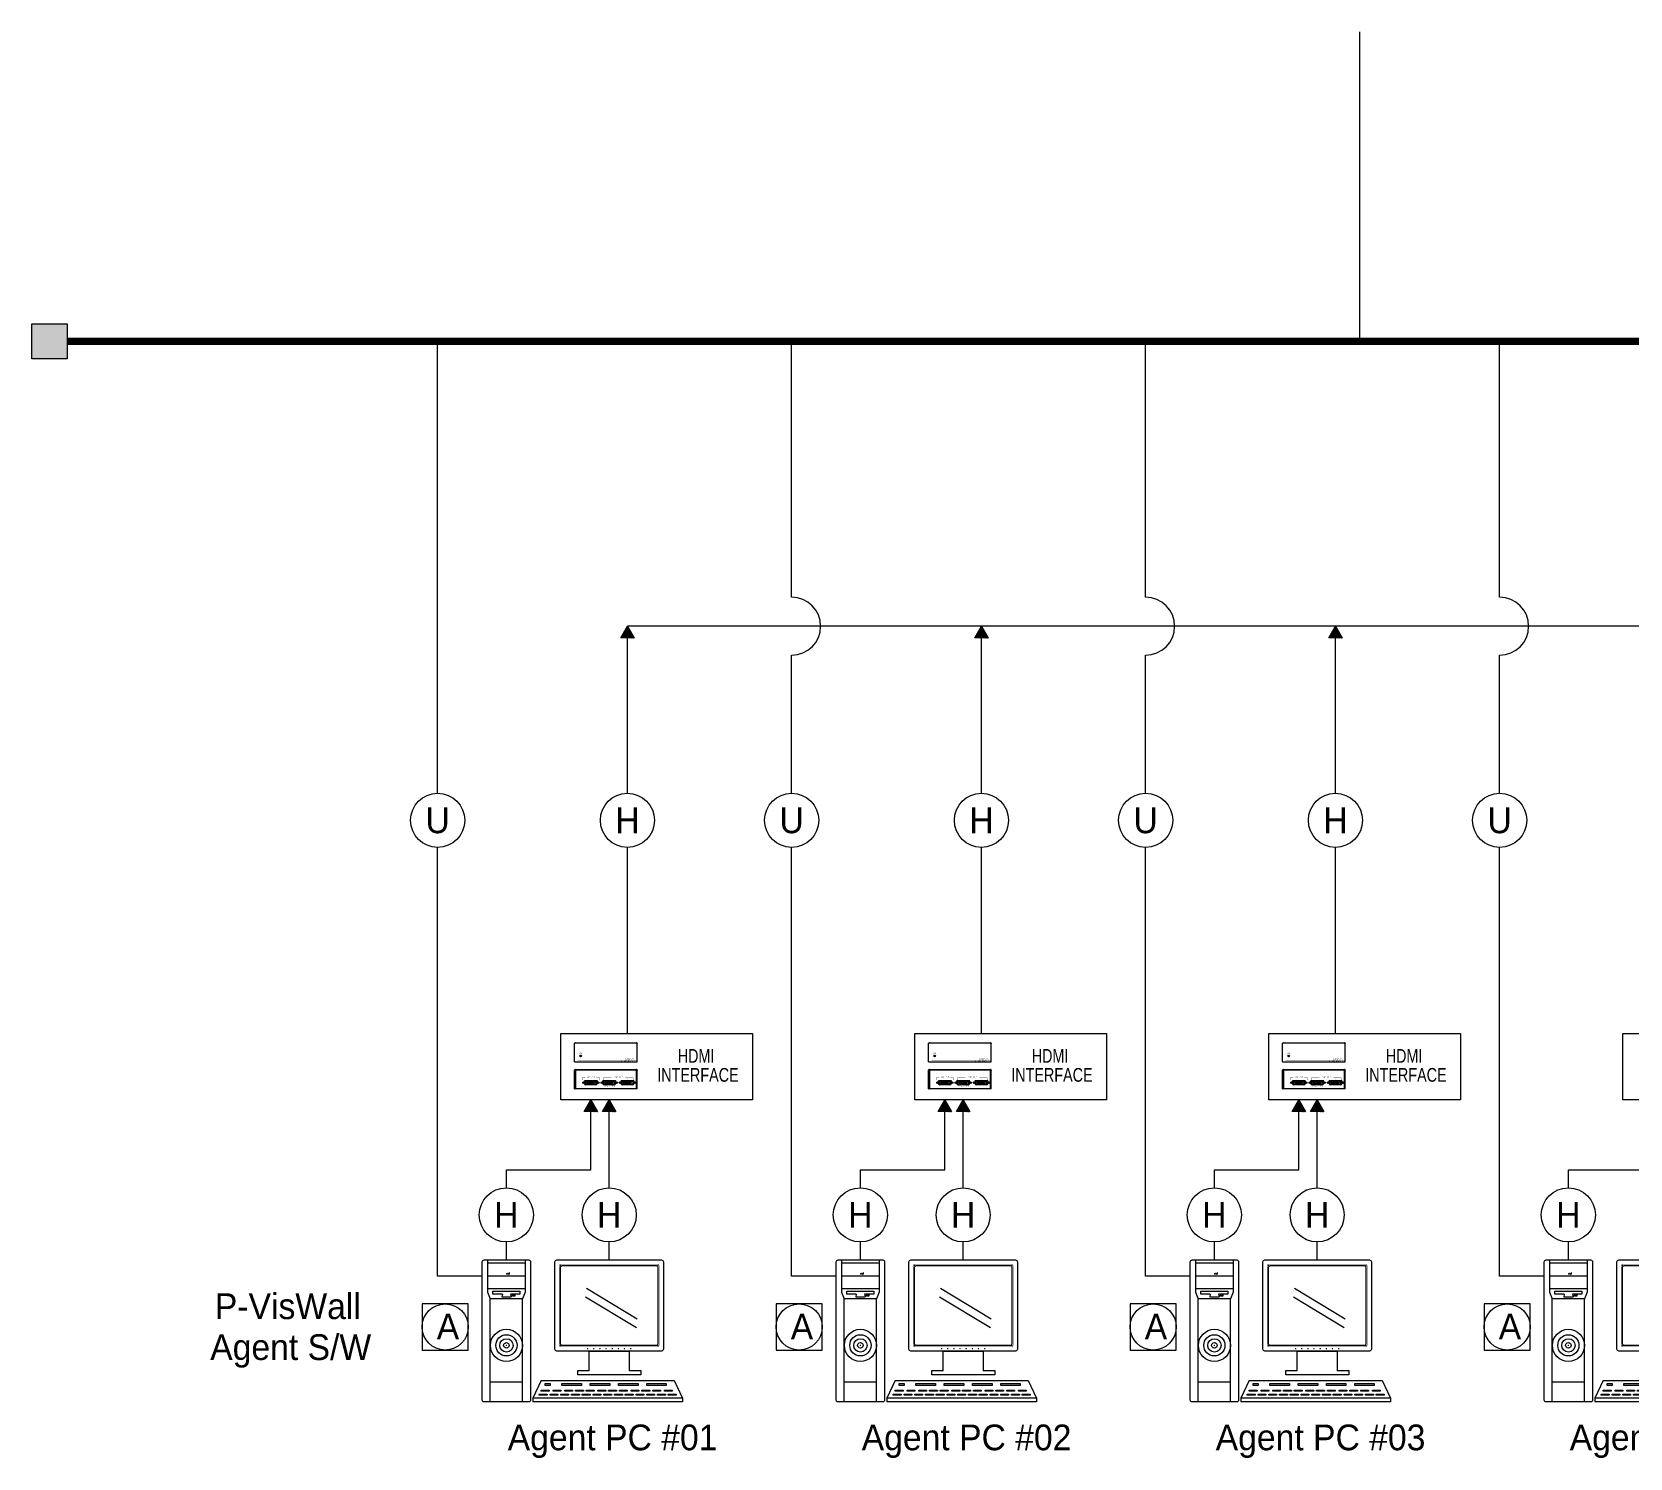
# Model space of a CAD drawing. Header units: millimetres. Extents: x 8133 to 62705, y 443 to 14530.
# Drawn here: x 51306 to 53634, y 2009 to 4086 of the extents above; entities that cross this region are included whole.
import ezdxf
from ezdxf.enums import TextEntityAlignment as Align

# ---------------------------------------------------------------- set-up
doc = ezdxf.new("R2010")
doc.units = ezdxf.units.MM
doc.header["$LTSCALE"] = 300
for name, color, linetype in [('-----20 General Symbol', 3, 'Continuous'), ('-----29 Indicator', 1, 'Continuous'), ('-----30 Text', 2, 'Continuous'), ('3', 3, 'Continuous'), ('6', 6, 'Continuous')]:
    doc.layers.add(name, color=color, linetype=linetype)
doc.styles.add('ELEC', font='')
doc.styles.get('ELEC').set_extended_font_data('Dotum')

# ---------------------------------------------------------------- blocks, each defined once
blk = doc.blocks.new('Souce PC')
for p, q in [((31786, 5452), (31786, 5240)), ((32034, 5431), (31786, 5431)), ((32034, 5452), (32034, 5240)), ((32262, 5420), (32271, 5411)), ((32915, 5420), (32906, 5411)), ((32034, 5346), (31786, 5346)), ((31910, 5360), (31910, 5361)), ((31911, 5362), (31916, 5362)), ((31916, 5359), (31911, 5359)), ((31917, 5361), (31917, 5360)), ((31924, 5360), (31924, 5361)), ((31925, 5362), (31930, 5362)), ((31930, 5359), (31925, 5359)), ((31931, 5361), (31931, 5360)), ((32034, 5261), (31786, 5261)), ((31786, 5240), (31803, 5195)), ((31803, 4514), (31803, 5195)), ((32016, 5195), (31803, 5195)), ((31883, 5227), (31879, 5208)), ((31879, 5208), (31941, 5209)), ((31936, 5227), (31941, 5209)), ((32034, 5240), (32016, 5195)), ((32016, 4514), (32016, 5195)), ((32432, 5209), (32768, 5006)), ((32438, 5266), (32773, 5063)), ((32262, 4882), (32271, 4891)), ((32915, 4882), (32906, 4891)), ((32016, 4646), (31803, 4646)), ((32140, 4656), (32084, 4540)), ((32140, 4656), (33018, 4656)), ((33018, 4656), (33073, 4540)), ((32084, 4540), (32084, 4514)), ((33073, 4540), (32084, 4540)), ((32127, 4559), (32127, 4565)), ((32127, 4565), (32179, 4565)), ((32179, 4559), (32127, 4559)), ((32140, 4585), (32140, 4591)), ((32140, 4591), (32192, 4591)), ((32192, 4585), (32140, 4585)), ((32166, 4623), (32166, 4636)), ((32166, 4636), (32198, 4636)), ((32198, 4623), (32166, 4623)), ((32179, 4565), (32179, 4559)), ((32192, 4591), (32192, 4585)), ((32198, 4636), (32198, 4623)), ((32198, 4559), (32198, 4565)), ((32198, 4565), (32250, 4565)), ((32250, 4559), (32198, 4559)), ((32218, 4585), (32218, 4591)), ((32218, 4591), (32269, 4591)), ((32269, 4585), (32218, 4585)), ((32250, 4565), (32250, 4559)), ((32269, 4591), (32269, 4585)), ((32269, 4559), (32269, 4565)), ((32269, 4565), (32321, 4565)), ((32321, 4559), (32269, 4559)), ((32276, 4623), (32276, 4636)), ((32276, 4636), (32405, 4636)), ((32405, 4623), (32276, 4623)), ((32295, 4585), (32295, 4591)), ((32295, 4591), (32347, 4591)), ((32347, 4585), (32295, 4585)), ((32321, 4565), (32321, 4559)), ((32340, 4559), (32340, 4565)), ((32340, 4565), (32392, 4565)), ((32392, 4559), (32340, 4559)), ((32347, 4591), (32347, 4585)), ((32366, 4585), (32366, 4591)), ((32366, 4591), (32418, 4591)), ((32418, 4585), (32366, 4585)), ((32392, 4565), (32392, 4559)), ((32405, 4636), (32405, 4623)), ((32411, 4559), (32411, 4565)), ((32411, 4565), (32463, 4565)), ((32463, 4559), (32411, 4559)), ((32418, 4591), (32418, 4585)), ((32437, 4585), (32437, 4591)), ((32437, 4591), (32489, 4591)), ((32489, 4585), (32437, 4585)), ((32463, 4623), (32463, 4636)), ((32463, 4636), (32592, 4636)), ((32592, 4623), (32463, 4623)), ((32463, 4565), (32463, 4559)), ((32482, 4559), (32482, 4565)), ((32482, 4565), (32534, 4565)), ((32534, 4559), (32482, 4559)), ((32489, 4591), (32489, 4585)), ((32514, 4585), (32514, 4591)), ((32514, 4591), (32566, 4591)), ((32566, 4585), (32514, 4585)), ((32534, 4565), (32534, 4559)), ((32553, 4559), (32553, 4565)), ((32553, 4565), (32605, 4565)), ((32605, 4559), (32553, 4559)), ((32566, 4591), (32566, 4585)), ((32585, 4585), (32585, 4591)), ((32585, 4591), (32637, 4591)), ((32637, 4585), (32585, 4585)), ((32592, 4636), (32592, 4623)), ((32605, 4565), (32605, 4559)), ((32624, 4559), (32624, 4565)), ((32624, 4565), (32676, 4565)), ((32676, 4559), (32624, 4559)), ((32637, 4591), (32637, 4585)), ((32650, 4623), (32650, 4636)), ((32650, 4636), (32779, 4636)), ((32779, 4623), (32650, 4623)), ((32656, 4585), (32656, 4591)), ((32656, 4591), (32708, 4591)), ((32708, 4585), (32656, 4585)), ((32676, 4565), (32676, 4559)), ((32695, 4559), (32695, 4565)), ((32695, 4565), (32747, 4565)), ((32747, 4559), (32695, 4559)), ((32708, 4591), (32708, 4585)), ((32734, 4585), (32734, 4591)), ((32734, 4591), (32785, 4591)), ((32785, 4585), (32734, 4585)), ((32747, 4565), (32747, 4559)), ((32766, 4559), (32766, 4565)), ((32766, 4565), (32818, 4565)), ((32818, 4559), (32766, 4559)), ((32779, 4636), (32779, 4623)), ((32785, 4591), (32785, 4585)), ((32805, 4585), (32805, 4591)), ((32805, 4591), (32856, 4591)), ((32856, 4585), (32805, 4585)), ((32818, 4565), (32818, 4559)), ((32837, 4623), (32837, 4636)), ((32837, 4636), (32966, 4636)), ((32966, 4623), (32837, 4623)), ((32837, 4559), (32837, 4565)), ((32837, 4565), (32889, 4565)), ((32889, 4559), (32837, 4559)), ((32856, 4591), (32856, 4585)), ((32876, 4585), (32876, 4591)), ((32876, 4591), (32927, 4591)), ((32927, 4585), (32876, 4585)), ((32889, 4565), (32889, 4559)), ((32908, 4559), (32908, 4565)), ((32908, 4565), (32960, 4565)), ((32960, 4559), (32908, 4559)), ((32927, 4591), (32927, 4585)), ((32953, 4585), (32953, 4591)), ((32953, 4591), (33005, 4591)), ((33005, 4585), (32953, 4585)), ((32960, 4565), (32960, 4559)), ((32966, 4636), (32966, 4623)), ((32979, 4559), (32979, 4565)), ((32979, 4565), (33031, 4565)), ((33031, 4559), (32979, 4559)), ((33005, 4591), (33005, 4585)), ((33031, 4565), (33031, 4559)), ((33073, 4540), (33073, 4514)), ((33073, 4514), (32084, 4514))]:
    blk.add_line(p, q)
for points in [[(31763, 5452), (32057, 5452, -0.414214), (32069, 5440), (32069, 4526, -0.414214), (32057, 4514), (31763, 4514, -0.414214), (31750, 4526), (31750, 5440, -0.414214)], [(32243, 5452), (32935, 5452, -0.414214), (32947, 5440), (32947, 4863, -0.414214), (32935, 4850), (32243, 4850, -0.414214), (32230, 4863), (32230, 5440, -0.414214)], [(32280, 5415), (32898, 5415, -0.414214), (32910, 5402), (32910, 4900, -0.414214), (32898, 4887), (32280, 4887, -0.414214), (32267, 4900), (32267, 5402, -0.414214)], [(31952, 5221), (31964, 5221, -0.414214), (31966, 5219), (31966, 5214, -0.414214), (31964, 5213), (31952, 5213, -0.414214), (31951, 5214), (31951, 5219, -0.414214)]]:
    blk.add_lwpolyline(points, format="xyb", close=True)
for points, const_width in [([(32271, 5424), (32906, 5424, -0.414214), (32919, 5411), (32919, 4891, -0.414214), (32906, 4878), (32271, 4878, -0.414214), (32258, 4891), (32258, 5411, -0.414214)], 1.77), ([(31907, 4888, 1), (31912, 4888, 1)], 4.28), ([(32444, 4866, 1), (32449, 4866, 1)], 4.28), ([(32484, 4866, 1), (32489, 4866, 1)], 4.28), ([(32525, 4866, 1), (32530, 4866, 1)], 4.28), ([(32566, 4866, 1), (32570, 4866, 1)], 4.28), ([(32606, 4866, 1), (32611, 4866, 1)], 4.28), ([(32647, 4866, 1), (32652, 4866, 1)], 4.28), ([(32687, 4866, 1), (32692, 4866, 1)], 4.28), ([(32729, 4866, 1), (32734, 4866, 1)], 4.28)]:
    blk.add_lwpolyline(points, format="xyb", close=True, dxfattribs=dict(const_width=const_width))
for points in [[(31883, 5227), (31821, 5227), (31821, 5245), (31998, 5245), (31998, 5227), (31936, 5227)], [(32456, 4720), (32456, 4850), (32721, 4850), (32721, 4720)], [(32721, 4721), (32797, 4721), (32797, 4694), (32381, 4694), (32381, 4721), (32456, 4721)]]:
    blk.add_lwpolyline(points)
for radius in [106, 69.9, 44.1, 18.4]:
    blk.add_circle((31910, 4888), radius)
for start, end in [(0, 180), (180, 0)]:
    blk.add_arc((31932, 5367), 0.846, start, end)
for centre, major_axis, start_param, end_param in [((31911, 5361), (-0.626, 0.626), -0.785398, 0.785398), ((31911, 5360), (0.626, 0.626), 2.356194, 3.926991), ((31916, 5361), (-0.626, 0.626), 3.926991, 5.497787), ((31916, 5360), (0.626, 0.626), 3.926991, 5.497787), ((31925, 5361), (-0.626, 0.626), -0.785398, 0.785398), ((31925, 5360), (0.626, 0.626), 2.356194, 3.926991), ((31930, 5361), (-0.626, 0.626), 3.926991, 5.497787), ((31930, 5360), (0.626, 0.626), 3.926991, 5.497787)]:
    blk.add_ellipse(centre, major_axis=major_axis, ratio=1, start_param=start_param, end_param=end_param)
blk = doc.blocks.new('vda')
blk.add_hatch(color=256).paths.add_polyline_path([(-249559, -109669, 1), (-249551, -109669, 1)])
for p, q in [((-249596, -109710), (-249596, -109585)), ((-249590, -109579), (-249176, -109579)), ((-249170, -109710), (-249170, -109585)), ((-249596, -109710), (-249170, -109710)), ((-249596, -109892), (-249596, -109767)), ((-249592, -109892), (-249592, -109767)), ((-249591, -109766), (-249591, -109805)), ((-249591, -109766), (-249585, -109766)), ((-249585, -109805), (-249591, -109805)), ((-249591, -109805), (-249585, -109805)), ((-249591, -109805), (-249591, -109886)), ((-249590, -109761), (-249176, -109761)), ((-249174, -109766), (-249585, -109766)), ((-249585, -109805), (-249585, -109805)), ((-249585, -109805), (-249585, -109805)), ((-249175, -109766), (-249180, -109766)), ((-249175, -109805), (-249180, -109805)), ((-249175, -109805), (-249180, -109805)), ((-249180, -109805), (-249180, -109805)), ((-249180, -109805), (-249180, -109805)), ((-249175, -109805), (-249175, -109766)), ((-249175, -109886), (-249175, -109805)), ((-249174, -109767), (-249174, -109892)), ((-249170, -109765), (-249171, -109765)), ((-249170, -109766), (-249171, -109766)), ((-249170, -109892), (-249170, -109767)), ((-249596, -109892), (-249592, -109892)), ((-249591, -109886), (-249591, -109892)), ((-249170, -109892), (-249591, -109892)), ((-249528, -109857), (-249528, -109839)), ((-249526, -109837), (-249445, -109837)), ((-249523, -109839), (-249449, -109839)), ((-249523, -109855), (-249523, -109839)), ((-249522, -109861), (-249523, -109855)), ((-249521, -109855), (-249521, -109841)), ((-249521, -109841), (-249451, -109841)), ((-249520, -109861), (-249521, -109855)), ((-249452, -109861), (-249520, -109861)), ((-249452, -109863), (-249520, -109863)), ((-249451, -109865), (-249520, -109865)), ((-249515, -109850), (-249515, -109852)), ((-249460, -109850), (-249515, -109850)), ((-249515, -109852), (-249460, -109852)), ((-249460, -109850), (-249460, -109852)), ((-249451, -109841), (-249451, -109855)), ((-249451, -109855), (-249451, -109861)), ((-249449, -109855), (-249450, -109861)), ((-249449, -109839), (-249449, -109855)), ((-249443, -109839), (-249443, -109857)), ((-249443, -109852), (-249443, -109857)), ((-249403, -109857), (-249403, -109839)), ((-249403, -109857), (-249403, -109852)), ((-249401, -109837), (-249320, -109837)), ((-249399, -109839), (-249324, -109839)), ((-249399, -109855), (-249399, -109839)), ((-249398, -109861), (-249399, -109855)), ((-249397, -109841), (-249326, -109841)), ((-249397, -109855), (-249397, -109841)), ((-249396, -109861), (-249397, -109855)), ((-249326, -109865), (-249396, -109865)), ((-249327, -109861), (-249395, -109861)), ((-249327, -109863), (-249395, -109863)), ((-249390, -109850), (-249390, -109852)), ((-249335, -109850), (-249390, -109850)), ((-249390, -109852), (-249335, -109852)), ((-249335, -109850), (-249335, -109852)), ((-249326, -109855), (-249327, -109861)), ((-249326, -109855), (-249327, -109861)), ((-249326, -109841), (-249326, -109855)), ((-249326, -109841), (-249326, -109855)), ((-249324, -109855), (-249325, -109861)), ((-249324, -109839), (-249324, -109855)), ((-249318, -109839), (-249318, -109857)), ((-249279, -109857), (-249279, -109839)), ((-249277, -109837), (-249196, -109837)), ((-249274, -109839), (-249199, -109839)), ((-249274, -109855), (-249274, -109839)), ((-249273, -109861), (-249274, -109855)), ((-249272, -109855), (-249272, -109841)), ((-249272, -109841), (-249201, -109841)), ((-249271, -109861), (-249272, -109855)), ((-249203, -109861), (-249271, -109861)), ((-249203, -109863), (-249271, -109863)), ((-249201, -109865), (-249271, -109865)), ((-249265, -109850), (-249265, -109852)), ((-249211, -109850), (-249265, -109850)), ((-249265, -109852), (-249211, -109852)), ((-249211, -109850), (-249211, -109852)), ((-249201, -109855), (-249202, -109861)), ((-249201, -109841), (-249201, -109855)), ((-249199, -109855), (-249200, -109861)), ((-249199, -109839), (-249199, -109855)), ((-249194, -109839), (-249194, -109857)), ((-249175, -109886), (-249175, -109892)), ((-249170, -109892), (-249174, -109892))]:
    blk.add_line(p, q)
at = {"flags": 128}
for points in [[(-249590, -109579), (-249590, -109579), (-249591, -109579), (-249591, -109579), (-249591, -109579), (-249591, -109579), (-249592, -109580), (-249592, -109580), (-249592, -109580), (-249592, -109580), (-249592, -109580), (-249593, -109581), (-249593, -109581), (-249593, -109581), (-249593, -109581), (-249594, -109582), (-249594, -109582), (-249594, -109582), (-249594, -109583), (-249595, -109583), (-249595, -109584), (-249595, -109584), (-249595, -109584), (-249596, -109585), (-249596, -109585)], [(-249596, -109585), (-249596, -109585), (-249596, -109584), (-249596, -109584), (-249596, -109584), (-249596, -109583), (-249595, -109583), (-249595, -109582), (-249595, -109582), (-249595, -109582), (-249595, -109581), (-249594, -109581), (-249594, -109581), (-249594, -109581), (-249594, -109580), (-249593, -109580), (-249593, -109580), (-249593, -109580), (-249592, -109580), (-249592, -109579), (-249592, -109579), (-249591, -109579), (-249591, -109579), (-249590, -109579), (-249590, -109579)], [(-249170, -109585), (-249170, -109585), (-249170, -109584), (-249171, -109584), (-249171, -109584), (-249171, -109583), (-249171, -109583), (-249172, -109582), (-249172, -109582), (-249172, -109582), (-249172, -109581), (-249173, -109581), (-249173, -109581), (-249173, -109581), (-249173, -109580), (-249174, -109580), (-249174, -109580), (-249174, -109580), (-249174, -109580), (-249175, -109579), (-249175, -109579), (-249175, -109579), (-249175, -109579), (-249175, -109579), (-249176, -109579)], [(-249176, -109579), (-249175, -109579), (-249175, -109579), (-249175, -109579), (-249174, -109579), (-249174, -109579), (-249173, -109580), (-249173, -109580), (-249173, -109580), (-249172, -109580), (-249172, -109580), (-249172, -109581), (-249172, -109581), (-249171, -109581), (-249171, -109581), (-249171, -109582), (-249171, -109582), (-249170, -109582), (-249170, -109583), (-249170, -109583), (-249170, -109584), (-249170, -109584), (-249170, -109584), (-249170, -109585), (-249170, -109585)], [(-249590, -109761), (-249590, -109761), (-249591, -109761), (-249591, -109761), (-249591, -109761), (-249591, -109761), (-249592, -109761), (-249592, -109762), (-249592, -109762), (-249592, -109762), (-249592, -109762), (-249593, -109762), (-249593, -109763), (-249593, -109763), (-249593, -109763), (-249594, -109764), (-249594, -109764), (-249594, -109764), (-249594, -109765), (-249595, -109765), (-249595, -109765), (-249595, -109766), (-249595, -109766), (-249596, -109766), (-249596, -109767)], [(-249596, -109767), (-249596, -109766), (-249596, -109766), (-249596, -109766), (-249596, -109765), (-249596, -109765), (-249595, -109765), (-249595, -109764), (-249595, -109764), (-249595, -109764), (-249595, -109763), (-249594, -109763), (-249594, -109763), (-249594, -109762), (-249594, -109762), (-249593, -109762), (-249593, -109762), (-249593, -109762), (-249592, -109761), (-249592, -109761), (-249592, -109761), (-249591, -109761), (-249591, -109761), (-249590, -109761), (-249590, -109761)], [(-249590, -109765), (-249590, -109765), (-249590, -109765), (-249590, -109765), (-249591, -109765), (-249591, -109765), (-249591, -109765), (-249591, -109765), (-249591, -109765), (-249591, -109765), (-249591, -109765), (-249591, -109765), (-249591, -109765), (-249592, -109766), (-249592, -109766), (-249592, -109766), (-249592, -109766), (-249592, -109766), (-249592, -109766), (-249592, -109766), (-249592, -109766), (-249592, -109766), (-249592, -109767), (-249592, -109767), (-249592, -109767)], [(-249170, -109767), (-249170, -109766), (-249170, -109766), (-249171, -109766), (-249171, -109765), (-249171, -109765), (-249171, -109765), (-249172, -109764), (-249172, -109764), (-249172, -109764), (-249172, -109763), (-249173, -109763), (-249173, -109763), (-249173, -109762), (-249173, -109762), (-249174, -109762), (-249174, -109762), (-249174, -109762), (-249174, -109761), (-249175, -109761), (-249175, -109761), (-249175, -109761), (-249175, -109761), (-249175, -109761), (-249176, -109761)], [(-249176, -109761), (-249175, -109761), (-249175, -109761), (-249175, -109761), (-249174, -109761), (-249174, -109761), (-249173, -109761), (-249173, -109762), (-249173, -109762), (-249172, -109762), (-249172, -109762), (-249172, -109762), (-249172, -109763), (-249171, -109763), (-249171, -109763), (-249171, -109764), (-249171, -109764), (-249170, -109764), (-249170, -109765), (-249170, -109765), (-249170, -109765), (-249170, -109766), (-249170, -109766), (-249170, -109766), (-249170, -109767)], [(-249174, -109767), (-249174, -109767), (-249174, -109767), (-249174, -109766), (-249174, -109766), (-249174, -109766), (-249174, -109766), (-249174, -109766), (-249174, -109766), (-249174, -109766), (-249174, -109766), (-249174, -109766), (-249174, -109765), (-249174, -109765), (-249175, -109765), (-249175, -109765), (-249175, -109765), (-249175, -109765), (-249175, -109765), (-249175, -109765), (-249175, -109765), (-249175, -109765), (-249175, -109765), (-249176, -109765), (-249176, -109765)]]:
    blk.add_lwpolyline(points, dxfattribs=at)
blk.add_lwpolyline([(-249575, -109699, 2.21, 2.21, 0), (-249170, -109699, 0, 0, 0)], format="xyseb")
at = {"ltscale": 0.5, "const_width": 1.1}
for points in [[(-249563, -109652), (-249559, -109652)], [(-249558, -109649), (-249561, -109646)], [(-249561, -109658), (-249558, -109655)], [(-249555, -109648), (-249555, -109644)], [(-249555, -109660), (-249555, -109656)], [(-249553, -109649), (-249550, -109646)], [(-249550, -109658), (-249553, -109655)], [(-249551, -109652), (-249547, -109652)]]:
    blk.add_lwpolyline(points, dxfattribs=at)
for points in [[(-249551, -109652, 1), (-249559, -109652, 1)], [(-249559, -109652, 1), (-249551, -109652, 1)]]:
    blk.add_lwpolyline(points, format="xyb", dxfattribs=at)
at = {"const_width": 1.58}
for points in [[(-249522, -109814), (-249540, -109814, 0.414214), (-249545, -109819), (-249545, -109832)], [(-249426, -109832), (-249426, -109819, 0.414214), (-249431, -109814), (-249449, -109814)], [(-249346, -109814), (-249395, -109814, 0.414214), (-249399, -109819), (-249399, -109832)], [(-249251, -109814), (-249202, -109814, -0.414214), (-249198, -109819), (-249198, -109832)]]:
    blk.add_lwpolyline(points, format="xyb", dxfattribs=at)
for centre, radius in [((-249555, -109669), 5.13), ((-249555, -109669), 4.16), ((-249536, -109851), 4.73), ((-249536, -109851), 4.73), ((-249536, -109851), 4.93), ((-249536, -109851), 3.35), ((-249435, -109851), 4.73), ((-249435, -109851), 4.93), ((-249435, -109851), 3.35), ((-249411, -109851), 4.73), ((-249411, -109851), 4.93), ((-249411, -109851), 3.35), ((-249310, -109851), 4.73), ((-249310, -109851), 4.93), ((-249310, -109851), 3.35), ((-249287, -109851), 4.93), ((-249287, -109851), 4.73), ((-249287, -109851), 3.35), ((-249186, -109851), 4.93), ((-249186, -109851), 4.73), ((-249186, -109851), 3.35)]:
    blk.add_circle(centre, radius)
for centre, radius, start, end in [((-249526, -109839), 1.97, 90, 180), ((-249520, -109857), 7.89, 180, 270), ((-249520, -109861), 2.45, 189.1354, 270), ((-249520, -109861), 0.473, 189.1354, 270), ((-249452, -109861), 2.45, 270, 350.8646), ((-249452, -109861), 0.473, 270, 350.8646), ((-249451, -109857), 7.89, 270, 0), ((-249445, -109839), 1.97, 0, 90), ((-249401, -109839), 1.97, 90, 180), ((-249396, -109857), 7.89, 180, 270), ((-249395, -109861), 2.45, 189.1354, 270), ((-249327, -109861), 2.45, 270, 350.8646), ((-249327, -109861), 0.473, 270, 350.8646), ((-249326, -109857), 7.89, 270, 0), ((-249320, -109839), 1.97, 0, 90), ((-249277, -109839), 1.97, 90, 180), ((-249271, -109857), 7.89, 180, 270), ((-249271, -109861), 2.45, 189.1354, 270), ((-249271, -109861), 0.473, 189.1354, 270), ((-249203, -109861), 2.45, 270, 350.8646), ((-249203, -109861), 0.473, 270, 350.8646), ((-249201, -109857), 7.89, 270, 0), ((-249196, -109839), 1.97, 0, 90)]:
    blk.add_arc(centre, radius, start, end)
at = {"style": 'ELEC'}
for s, height, p in [('HDMI DISTRIBUTION AMPLIFIER', 4.73, (-249190, -109706)), ('HDMI VDA', 8.68, (-249190, -109695))]:
    blk.add_text(s, height=height, dxfattribs=at).set_placement(p, align=Align.RIGHT)
for s, height, p in [('HDMI INPUT', 6.71, (-249485, -109814)), ('HDMI OUTPUT', 6.71, (-249301, -109814)), ('LOCAL MONITOR', 6.31, (-249361, -109875))]:
    blk.add_text(s, height=height, dxfattribs=at).set_placement(p, align=Align.MIDDLE_CENTER)
for s, p in [('1', (-249362, -109829)), ('2', (-249238, -109829))]:
    blk.add_text(s, height=6.31, dxfattribs=at).set_placement(p)

msp = doc.modelspace()

# ---------------------------------------------------------------- hatches: boundary and pattern name
at = {"layer": '3', "ltscale": 0.5}
h = msp.add_hatch(color=256, dxfattribs=at)
h.dxf.hatch_style = 1
h.paths.add_polyline_path([(51306.007, 3609.788), (51306.007, 3661.081), (51357.301, 3661.081), (51357.301, 3609.788)])
at = {"layer": '6', "linetype": 'ByBlock'}
h = msp.add_hatch(dxfattribs=at)
h.set_pattern_fill('ANSI31', color=256, scale=0.043908)
h.set_pattern_definition([(45, (25334.99842, 17858.74559), (-0.0985773491, 0.0985773491), [])])
h.paths.add_polyline_path([(52173.293, 3220.447), (52183.037, 3203.568), (52163.548, 3203.568)])
h = msp.add_hatch(dxfattribs=at)
h.set_pattern_fill('ANSI31', color=256, scale=0.043908)
h.set_pattern_definition([(45, (25850.57334, 17858.74559), (-0.0985773491, 0.0985773491), [])])
h.paths.add_polyline_path([(52688.867, 3220.447), (52698.612, 3203.568), (52679.123, 3203.568)])
h = msp.add_hatch(dxfattribs=at)
h.set_pattern_fill('ANSI31', color=256, scale=0.043908)
h.set_pattern_definition([(45, (26366.14827, 17858.74559), (-0.0985773491, 0.0985773491), [])])
h.paths.add_polyline_path([(53204.442, 3220.447), (53214.187, 3203.568), (53194.697, 3203.568)])
h = msp.add_hatch(dxfattribs=at)
h.set_pattern_fill('ANSI31', color=256, scale=0.043908)
h.set_pattern_definition([(45, (25281.63533, 17168.73752), (-0.0985773491, 0.0985773491), [])])
h.paths.add_polyline_path([(52119.929, 2530.439), (52129.674, 2513.56), (52110.184, 2513.56)])
h = msp.add_hatch(dxfattribs=at)
h.set_pattern_fill('ANSI31', color=256, scale=0.043908)
h.set_pattern_definition([(45, (25308.40131, 17168.73752), (-0.0985773491, 0.0985773491), [])])
h.paths.add_polyline_path([(52146.695, 2530.439), (52156.44, 2513.56), (52136.95, 2513.56)])
h = msp.add_hatch(dxfattribs=at)
h.set_pattern_fill('ANSI31', color=256, scale=0.043908)
h.set_pattern_definition([(45, (25797.21025, 17168.73752), (-0.0985773491, 0.0985773491), [])])
h.paths.add_polyline_path([(52635.504, 2530.439), (52645.249, 2513.56), (52625.759, 2513.56)])
h = msp.add_hatch(dxfattribs=at)
h.set_pattern_fill('ANSI31', color=256, scale=0.043908)
h.set_pattern_definition([(45, (25823.97623, 17168.73752), (-0.0985773491, 0.0985773491), [])])
h.paths.add_polyline_path([(52662.27, 2530.439), (52672.015, 2513.56), (52652.525, 2513.56)])
h = msp.add_hatch(dxfattribs=at)
h.set_pattern_fill('ANSI31', color=256, scale=0.043908)
h.set_pattern_definition([(45, (26312.78518, 17168.73752), (-0.0985773491, 0.0985773491), [])])
h.paths.add_polyline_path([(53151.079, 2530.439), (53160.824, 2513.56), (53141.334, 2513.56)])
h = msp.add_hatch(dxfattribs=at)
h.set_pattern_fill('ANSI31', color=256, scale=0.043908)
h.set_pattern_definition([(45, (26339.55116, 17168.73752), (-0.0985773491, 0.0985773491), [])])
h.paths.add_polyline_path([(53177.845, 2530.439), (53187.59, 2513.56), (53168.1, 2513.56)])

# ---------------------------------------------------------------- linework, layer by layer
at = {"layer": '-----29 Indicator'}
for points in [[(52076.156, 2627.299), (52355.281, 2627.299), (52355.281, 2530.439), (52076.156, 2530.439)], [(52591.731, 2627.299), (52870.856, 2627.299), (52870.856, 2530.439), (52591.731, 2530.439)], [(53107.305, 2627.299), (53386.431, 2627.299), (53386.431, 2530.439), (53107.305, 2530.439)], [(53622.88, 2627.299), (53902.005, 2627.299), (53902.005, 2530.439), (53622.88, 2530.439)], [(51941.486, 2233.356), (51874.274, 2233.356), (51874.274, 2166.144), (51941.486, 2166.144)], [(52457.06, 2233.356), (52389.849, 2233.356), (52389.849, 2166.144), (52457.06, 2166.144)], [(52972.635, 2233.356), (52905.424, 2233.356), (52905.424, 2166.144), (52972.635, 2166.144)], [(53488.21, 2233.356), (53420.998, 2233.356), (53420.998, 2166.144), (53488.21, 2166.144)]]:
    msp.add_lwpolyline(points, close=True, dxfattribs=at)
for centre in [(51907.88, 2199.75), (52423.455, 2199.75), (52939.029, 2199.75), (53454.604, 2199.75)]:
    msp.add_circle(centre, 33.606, dxfattribs=at)
at = {"layer": '3', "ltscale": 0.5}
msp.add_line((53240.017, 3635.434), (53240.017, 4086.154), dxfattribs=at)
msp.add_lwpolyline([(51306.007, 3609.788), (51306.007, 3661.081), (51357.301, 3661.081), (51357.301, 3609.788)], close=True, dxfattribs=at)
msp.add_lwpolyline([(51357.301, 3635.434, 10.502, 10.502, 0), (54847.25, 3635.434, 0, 0, 0)], format="xyseb", dxfattribs=at)
at = {"layer": '3'}
for points in [[(51896.885, 2977.154), (51896.885, 3635.434)], [(52412.46, 3262.668), (52412.46, 3635.434)], [(52928.035, 3262.668), (52928.035, 3635.434)], [(53443.61, 3262.668), (53443.61, 3635.434)], [(52412.46, 2977.154), (52412.46, 3178.226)], [(52928.035, 2977.154), (52928.035, 3178.226)], [(53443.61, 2977.154), (53443.61, 3178.226)], [(51961.805, 2273.919), (51896.885, 2273.919), (51896.885, 2898.39)], [(52477.38, 2273.919), (52412.46, 2273.919), (52412.46, 2898.39)], [(52992.955, 2273.919), (52928.035, 2273.919), (52928.035, 2898.39)], [(53508.53, 2273.919), (53443.61, 2273.919), (53443.61, 2898.39)]]:
    msp.add_lwpolyline(points, dxfattribs=at)
at = {"layer": '3', "ltscale": 0.5}
for centre in [(51896.885, 2937.772), (52412.46, 2937.772), (52928.035, 2937.772), (53443.61, 2937.772)]:
    msp.add_circle(centre, 39.382, dxfattribs=at)
at = {"layer": '3'}
for centre in [(52412.46, 3220.447), (52928.035, 3220.447), (53443.61, 3220.447)]:
    msp.add_arc(centre, 42.221, 270, 90, dxfattribs=at)
at = {"layer": '6', "linetype": 'ByBlock'}
for p, q in [((57844.617, 3220.447), (52173.293, 3220.447)), ((51996.949, 2402.41), (51996.949, 2428.716)), ((52512.524, 2402.41), (52512.524, 2428.716)), ((53028.099, 2402.41), (53028.099, 2428.716)), ((53543.674, 2402.41), (53543.674, 2428.716)), ((51996.949, 2297.34), (51996.949, 2323.646)), ((52512.524, 2297.34), (52512.524, 2323.646)), ((53028.099, 2297.34), (53028.099, 2323.646)), ((53543.674, 2297.34), (53543.674, 2323.646))]:
    msp.add_line(p, q, dxfattribs=at)
for points in [[(52173.293, 3220.447), (52183.037, 3203.568), (52163.548, 3203.568)], [(52688.867, 3220.447), (52698.612, 3203.568), (52679.123, 3203.568)], [(53204.442, 3220.447), (53214.187, 3203.568), (53194.697, 3203.568)], [(52119.929, 2530.439), (52129.674, 2513.56), (52110.184, 2513.56)], [(52146.695, 2530.439), (52156.44, 2513.56), (52136.95, 2513.56)], [(52635.504, 2530.439), (52645.249, 2513.56), (52625.759, 2513.56)], [(52662.27, 2530.439), (52672.015, 2513.56), (52652.525, 2513.56)], [(53151.079, 2530.439), (53160.824, 2513.56), (53141.334, 2513.56)], [(53177.845, 2530.439), (53187.59, 2513.56), (53168.1, 2513.56)]]:
    msp.add_lwpolyline(points, close=True, dxfattribs=at)
for points in [[(52173.293, 2977.154), (52173.293, 3220.447)], [(52688.867, 2977.154), (52688.867, 3220.447)], [(53204.442, 2977.154), (53204.442, 3220.447)], [(52173.293, 2627.299), (52173.293, 2898.39)], [(52688.867, 2627.299), (52688.867, 2898.39)], [(53204.442, 2627.299), (53204.442, 2898.39)], [(51996.949, 2428.716), (52119.929, 2428.716), (52119.929, 2528.261)], [(52146.695, 2402.41), (52146.695, 2530.439)], [(52512.524, 2428.716), (52635.504, 2428.716), (52635.504, 2528.261)], [(52662.27, 2402.41), (52662.27, 2530.439)], [(53028.099, 2428.716), (53151.079, 2428.716), (53151.079, 2528.261)], [(53177.845, 2402.41), (53177.845, 2530.439)], [(53543.674, 2428.716), (53666.654, 2428.716), (53666.654, 2528.261)], [(52146.695, 2297.346), (52146.695, 2323.646)], [(52662.27, 2297.346), (52662.27, 2323.646)], [(53177.845, 2297.346), (53177.845, 2323.646)]]:
    msp.add_lwpolyline(points, dxfattribs=at)
for centre in [(52173.293, 2937.772), (52688.867, 2937.772), (53204.442, 2937.772), (51996.949, 2363.028), (52146.695, 2363.028), (52512.524, 2363.028), (52662.27, 2363.028), (53028.099, 2363.028), (53177.845, 2363.028), (53543.674, 2363.028)]:
    msp.add_circle(centre, 39.382, dxfattribs=at)

# ---------------------------------------------------------------- block references
at = {"layer": '-----20 General Symbol'}
for name, p, xscale, yscale, zscale in [('vda', (105523.342, 26069.619), 0.2140538400000001, 0.2140538400000001, 0.2140538400000001), ('vda', (106038.917, 26069.619), 0.2140538400000001, 0.2140538400000001, 0.2140538400000001), ('vda', (106554.492, 26069.619), 0.2140538400000001, 0.2140538400000001, 0.2140538400000001), ('Souce PC', (44959.639, 1094.974), 0.2205389390759379, 0.2205389390759379, 0.2205389390759379), ('Souce PC', (45475.214, 1094.974), 0.2205389390759379, 0.2205389390759379, 0.2205389390759379), ('Souce PC', (45990.789, 1094.974), 0.2205389390759379, 0.2205389390759379, 0.2205389390759379), ('Souce PC', (46506.364, 1094.974), 0.2205389390759379, 0.2205389390759379, 0.2205389390759379)]:
    msp.add_blockref(name, p, dxfattribs=dict(at, xscale=xscale, yscale=yscale, zscale=zscale))

# ---------------------------------------------------------------- texts
at = {"layer": '-----30 Text', "ltscale": 0.5, "style": 'ELEC'}
for s, p in [('U', (51896.885, 2937.772)), ('U', (52412.46, 2937.772)), ('U', (52928.035, 2937.772)), ('U', (53443.61, 2937.772)), ('Agent PC #01', (52151.625, 2038.893)), ('Agent PC #02', (52667.2, 2038.893)), ('Agent PC #03', (53182.775, 2038.893)), ('Agent PC #04', (53698.35, 2038.893))]:
    msp.add_text(s, height=37.5, dxfattribs=at).set_placement(p, align=Align.MIDDLE_CENTER)
at = {"layer": '-----30 Text', "linetype": 'ByBlock', "style": 'ELEC'}
for p in [(52173.293, 2937.772), (52688.867, 2937.772), (53204.442, 2937.772), (51996.949, 2363.028), (52146.695, 2363.028), (52512.524, 2363.028), (52662.27, 2363.028), (53028.099, 2363.028), (53177.845, 2363.028), (53543.674, 2363.028)]:
    msp.add_text('H', height=37.5, dxfattribs=at).set_placement(p, align=Align.MIDDLE_CENTER)
at = {"layer": '-----30 Text', "ltscale": 0.5, "style": 'ELEC', "width": 0.8}
for s, p in [('HDMI', (52273.211, 2594.626)), ('HDMI', (52788.786, 2594.626)), ('HDMI', (53304.361, 2594.626)), ('INTERFACE', (52275.953, 2566.976)), ('INTERFACE', (52791.528, 2566.976)), ('INTERFACE', (53307.103, 2566.976))]:
    msp.add_text(s, height=20, dxfattribs=at).set_placement(p, align=Align.MIDDLE_CENTER)
at = {"layer": '-----30 Text', "ltscale": 0.5, "style": 'ELEC'}
msp.add_text('P-VisWall', height=37.5, dxfattribs=at).set_placement((51784.988, 2229.983), align=Align.MIDDLE_RIGHT)
for s, p in [('A', (51895.538, 2200.372, -0.004)), ('A', (52411.113, 2200.372, -0.004)), ('A', (52926.688, 2200.372, -0.004)), ('A', (53442.263, 2200.372, -0.004)), ('Agent S/W', (51565.619, 2170.382))]:
    msp.add_text(s, height=37.5, dxfattribs=at).set_placement(p, align=Align.MIDDLE_LEFT)

doc.saveas('drawing.dxf')
